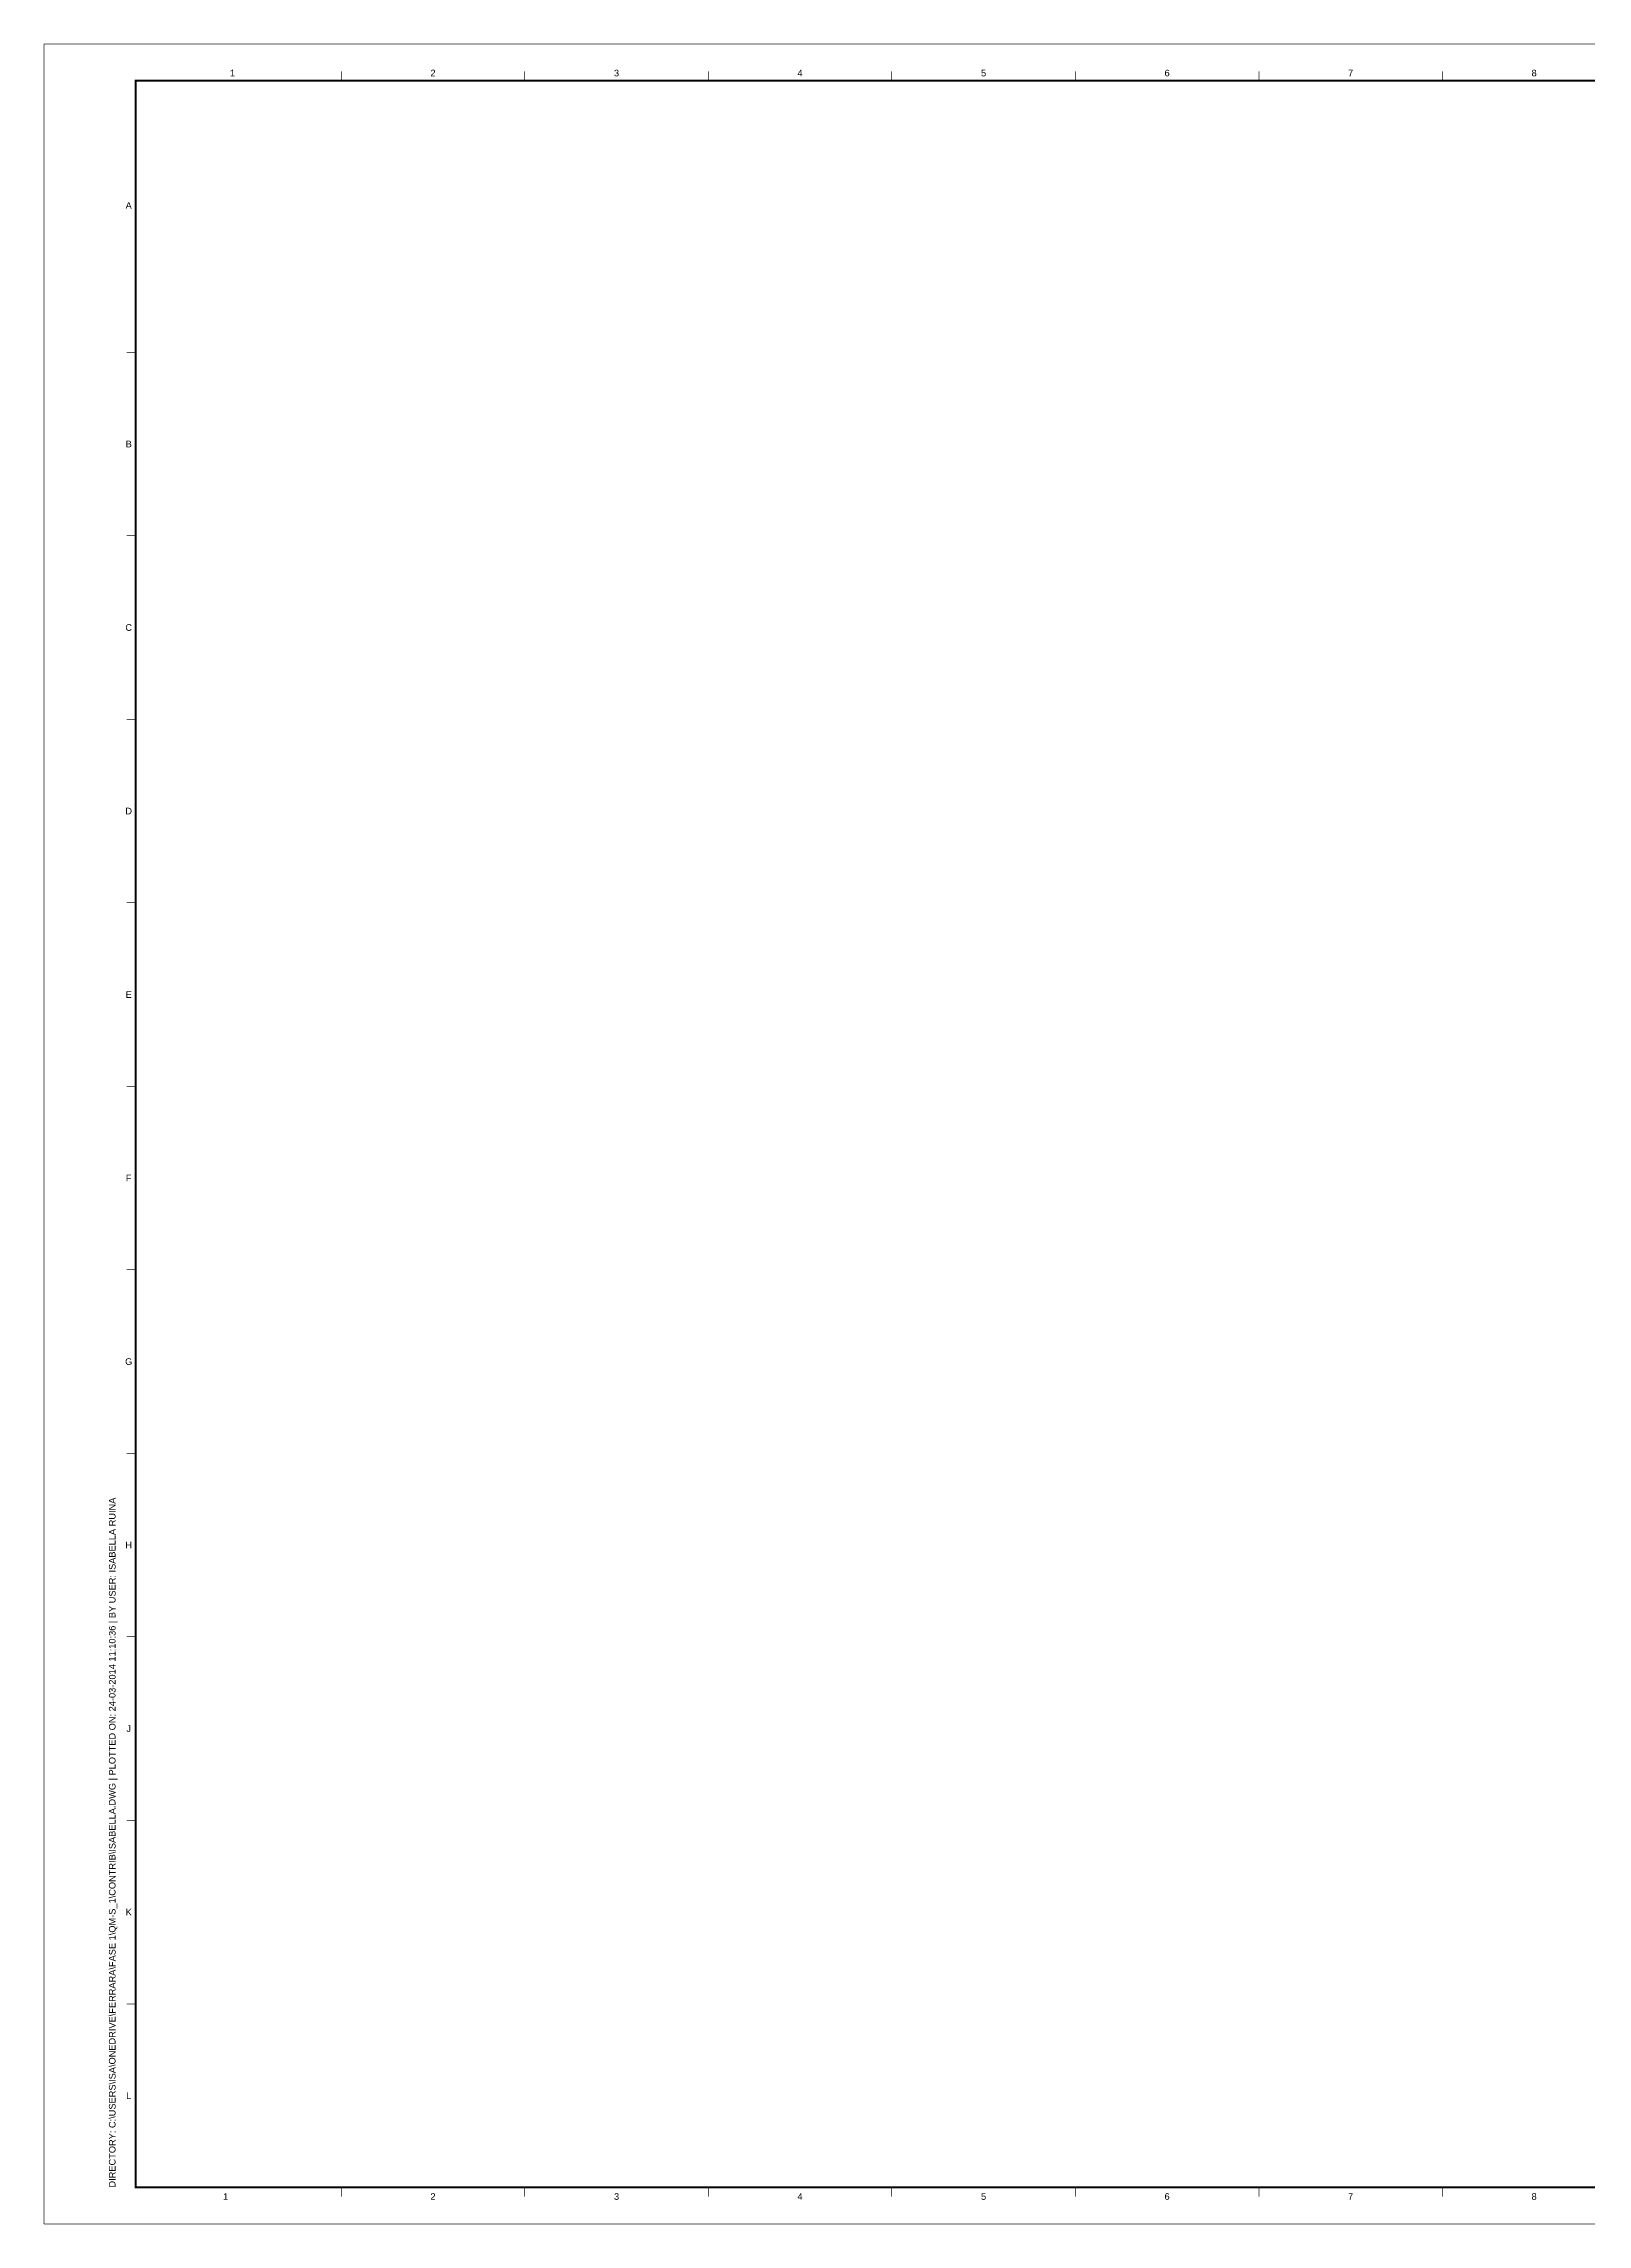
# Paper-space layout 'A000' of a CAD drawing. Header units: metres, sheet in millimetres. Extents: x 0 to 841, y 0 to 594.
# Drawn here: x 0 to 421, y 0 to 594 of the extents above; entities that cross this region are included whole.
import ezdxf
from ezdxf.enums import TextEntityAlignment as Align

# ---------------------------------------------------------------- set-up
doc = ezdxf.new("R2010")
doc.units = ezdxf.units.M
doc.header["$LTSCALE"] = 0.7
doc.header["$MEASUREMENT"] = 0
doc.layers.add('G-ANNO-NPLT', color=210, linetype='Continuous', plot=False)
doc.layers.add('G-ANNO-TEXT', color=3, linetype='Continuous')
doc.layers.add('G-ANNO-TTLB', color=3, linetype='Continuous')
doc.styles.add('ARIAL', font='arial.ttf')

# ---------------------------------------------------------------- blocks, each defined once
blk = doc.blocks.new('A1_GRID_LAYOUT')
at = {"layer": 'G-ANNO-NPLT', "const_width": 0.18}
for points in [[(841, 594), (0, 594)], [(0, 0), (0, 594)], [(841, 0), (0, 0)]]:
    blk.add_lwpolyline(points, dxfattribs=at)
at = {"layer": 'G-ANNO-TTLB', "const_width": 0.5, "flags": 128}
blk.add_lwpolyline([(25, 584), (25, 10), (831, 10), (831, 584)], close=True, dxfattribs=at)
at = {"layer": 'G-ANNO-TTLB', "const_width": 0.18, "flags": 128}
for points in [[(81, 586.5), (81, 584)], [(131, 586.5), (131, 584)], [(181, 586.5), (181, 584)], [(231, 586.5), (231, 584)], [(281, 586.5), (281, 584)], [(331, 586.5), (331, 584)], [(381, 586.5), (381, 584)], [(0, 578.5), (0, 576)], [(25, 510), (22.5, 510)], [(25, 460), (22.5, 460)], [(25, 410), (22.5, 410)], [(25, 360), (22.5, 360)], [(25, 310), (22.5, 310)], [(25, 260), (22.5, 260)], [(25, 210), (22.5, 210)], [(25, 160), (22.5, 160)], [(25, 110), (22.5, 110)], [(25, 60), (22.5, 60)], [(81, 10), (81, 7.5)], [(131, 10), (131, 7.5)], [(181, 10), (181, 7.5)], [(231, 10), (231, 7.5)], [(281, 10), (281, 7.5)], [(331, 10), (331, 7.5)], [(381, 10), (381, 7.5)]]:
    blk.add_lwpolyline(points, dxfattribs=at)
at = {"layer": 'G-ANNO-TEXT', "style": 'ARIAL'}
for s, p in [('1', (51.35, 586.07)), ('2', (106, 586.07)), ('3', (156, 586.07)), ('4', (206, 586.07)), ('5', (256, 586.07)), ('6', (306, 586.07)), ('7', (356, 586.07)), ('8', (406, 586.07)), ('A', (23.09, 549.98)), ('B', (23.09, 485)), ('C', (23.09, 435)), ('D', (23.09, 385)), ('E', (23.09, 335)), ('F', (23.09, 285)), ('G', (23.09, 235)), ('H', (23.09, 185)), ('J', (23.09, 135)), ('K', (23.09, 85)), ('L', (23.09, 35)), ('1', (49.49, 7.51)), ('2', (106, 7.51)), ('3', (156, 7.51)), ('4', (206, 7.51)), ('5', (256, 7.51)), ('6', (306, 7.51)), ('7', (356, 7.51)), ('8', (406, 7.51))]:
    blk.add_text(s, height=1.8, dxfattribs=at).set_placement(p, align=Align.MIDDLE_CENTER)
at = {"layer": 'G-ANNO-TEXT', "insert": (17.7, 9.95), "char_height": 1.8, "attachment_point": 1, "rotation": 90, "style": 'ARIAL'}
blk.add_mtext_dynamic_manual_height_columns('DIRECTORY: C:\\\\USERS\\\\ISA\\\\ONEDRIVE\\\\FERRARA\\\\FASE 1\\\\QM-S_1\\\\CONTRIB\\\\ISABELLA.DWG | PLOTTED ON: 24-03-2014 11:10:36 | BY USER: ISABELLA RUINA', width=412.209, gutter_width=9, heights=[0], dxfattribs=at)

psp = doc.layouts.new('A000')

# ---------------------------------------------------------------- block references
psp.add_blockref('A1_GRID_LAYOUT', (0, 0))

doc.saveas('drawing.dxf')
